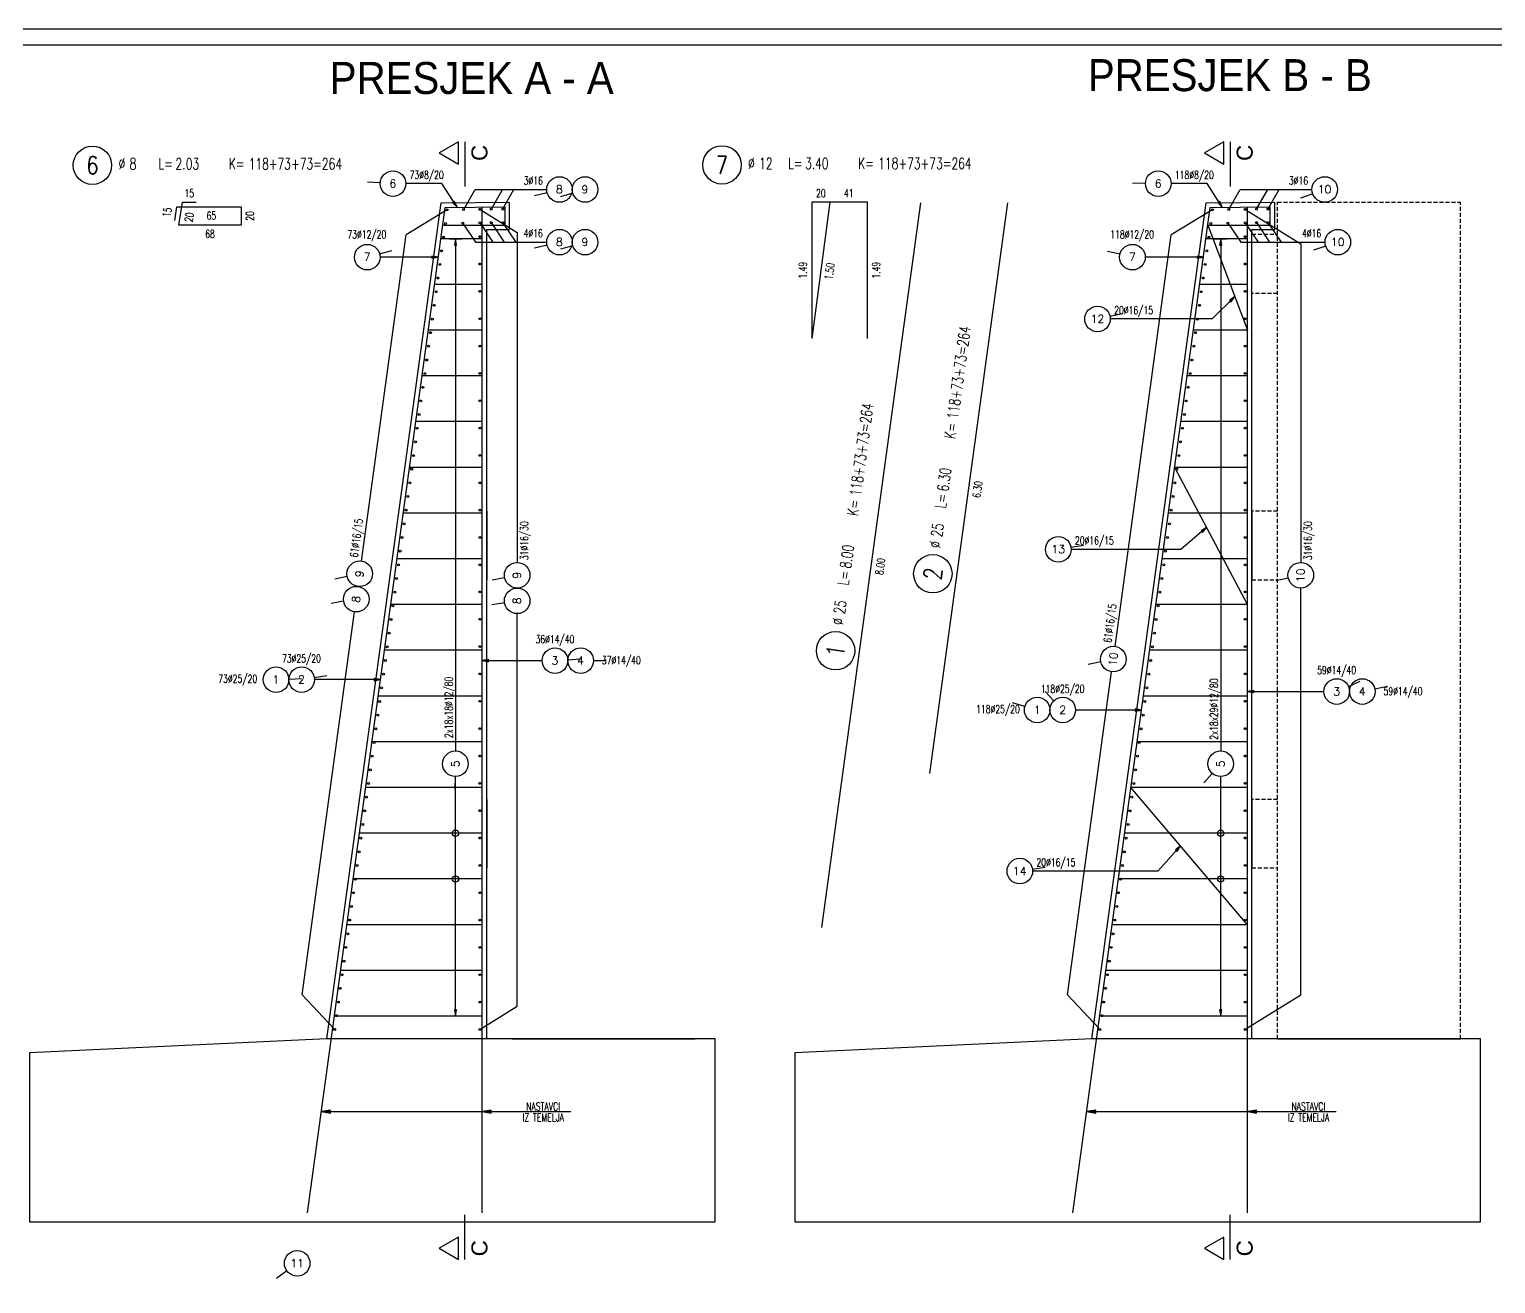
# Model space of a CAD drawing. Extents: x 4565 to 11832, y 737 to 2860.
# Drawn here: x 9019 to 10623, y 1488 to 2860 of the extents above; entities that cross this region are included whole.
import ezdxf
from ezdxf.enums import TextEntityAlignment as Align

# ---------------------------------------------------------------- set-up
doc = ezdxf.new("R2010")
doc.units = 0
doc.header["$LTSCALE"] = 35
doc.linetypes.add('HIDDEN', pattern=[9.525, 6.35, -3.175])
doc.linetypes.add('HIDDEN2', pattern=[0.1875, 0.125, -0.0625])
for name, color, linetype in [('ARM', 1, 'CONTINUOUS'), ('ARM-I', 6, 'CONTINUOUS'), ('BETON', 7, 'CONTINUOUS'), ('CRTICA', 7, 'CONTINUOUS'), ('KOTE', 4, 'CONTINUOUS'), ('NEVIDLJIVO', 9, 'HIDDEN2'), ('TANKO', 8, 'CONTINUOUS'), ('TEKST', 7, 'CONTINUOUS')]:
    doc.layers.add(name, color=color, linetype=linetype)
doc.styles.add('KOTE', font='romans.shx', dxfattribs={"width": 0.7})
doc.styles.add('NASLOV', font='ARIAL.TTF')
doc.styles.get("Standard").update_dxf_attribs({"font": 'romans.shx', "width": 0.9})

# ---------------------------------------------------------------- blocks, each defined once
blk = doc.blocks.new('STR')
at = {"layer": 'KOTE', "color": 9}
blk.add_lwpolyline([(-1, 0.17), (-1, -0.17), (0, 0)], close=True, dxfattribs=at)
at = {"layer": 'KOTE', "color": 9, "linetype": 'ByBlock'}
blk.add_solid([(-1, 0.17), (-1, -0.17), (0, 0)], dxfattribs=at)
blk = doc.blocks.new('S')
at = {"layer": 'KOTE', "color": 9}
blk.add_line((0, 1), (0, -1), dxfattribs=at)
blk.add_lwpolyline([(-1, 0.17), (-1, -0.17), (0, 0)], close=True, dxfattribs=at)
at = {"layer": 'KOTE', "color": 9, "linetype": 'ByBlock'}
blk.add_solid([(-1, 0.17), (-1, -0.17), (0, 0)], dxfattribs=at)
blk = doc.blocks.new('POZ')
at = {"layer": 'ARM-I'}
blk.add_circle((0, 0), 0.6, dxfattribs=at)
at = {"layer": 'ARM', "width": 0.7}
for s, p in [('%%c', (0.814, -0.125)), ('L=', (2.064, -0.125)), ('K=', (4.256, -0.125))]:
    blk.add_text(s, height=0.35, dxfattribs=at).set_placement(p)
for tag, p in [('VA', (0.879, 0.435)), ('FI', (1.162, -0.13)), ('DUZ', (2.598, -0.13)), ('KOM', (4.881, -0.13))]:
    blk.add_attdef(tag, p, '', height=0.35, dxfattribs=at)
at = {"layer": 'ARM', "width": 0.7, "flags": 1}
for tag, p in [('TIP', (1.038, -0.896)), ('A', (1.162, -1.411)), ('B', (1.162, -1.918)), ('C', (1.162, -2.426)), ('D', (1.162, -2.934)), ('E', (1.162, -3.441)), ('F', (1.162, -3.949)), ('G', (1.162, -4.457)), ('H', (1.162, -4.964)), ('I', (1.162, -5.472)), ('J', (1.162, -5.98)), ('K', (1.162, -6.487)), ('L', (1.162, -6.995)), ('M', (1.162, -7.503)), ('N', (1.162, -8.011))]:
    blk.add_attdef(tag, p, '', height=0.35, dxfattribs=at)
at = {"layer": 'ARM-I', "width": 0.8}
blk.add_attdef('POZ', text='', height=0.55, dxfattribs=at).set_placement((0, 0), align=Align.MIDDLE)
blk = doc.blocks.new('P')
at = {"layer": 'KOTE'}
blk.add_circle((0, 0), 0.4, dxfattribs=at)
blk.add_attdef('P', text='', height=0.25, dxfattribs=at).set_placement((-0.004, 0.004), align=Align.MIDDLE)

msp = doc.modelspace()

# ---------------------------------------------------------------- linework, layer by layer
at = {"layer": 'ARM'}
for p, q in [((9323.2, 1565.9), (9473.5, 2665.4)), ((9473.5, 2665.4), (9539.1, 2666)), ((9514.1, 1565.9), (9514.1, 2665.8)), ((9539.1, 2646.1), (9539.1, 2666)), ((10160.1, 1565.9), (10310.4, 2665.4)), ((10310.4, 2665.4), (10376, 2666)), ((10351, 1565.9), (10351, 2665.8)), ((10376, 2646.1), (10376, 2666)), ((9470.8, 2646.1), (9539.1, 2646.1)), ((10307.8, 2646.1), (10376, 2646.1)), ((10307.8, 2646.1), (10351, 2531.1)), ((9514.1, 2631.1), (9468.8, 2631.1)), ((10351, 2631.1), (10305.7, 2631.1)), ((9514.1, 2581.1), (9461.9, 2581.1)), ((10351, 2581.1), (10298.9, 2581.1)), ((9514.1, 2531.1), (9455.1, 2531.1)), ((10351, 2531.1), (10292, 2531.1)), ((9514.1, 2481.1), (9448.3, 2481.1)), ((10351, 2481.1), (10285.2, 2481.1)), ((9514.1, 2431.1), (9441.4, 2431.1)), ((10351, 2431.1), (10278.4, 2431.1)), ((9514.1, 2381.1), (9434.6, 2381.1)), ((10351, 2381.1), (10271.5, 2381.1)), ((10351, 2231), (10271.5, 2381.1)), ((9514.1, 2331), (9427.8, 2331)), ((10351, 2331), (10264.7, 2331)), ((9514.1, 2281), (9420.9, 2281)), ((10351, 2281), (10257.9, 2281)), ((9514.1, 2231), (9414.1, 2231)), ((10351, 2231), (10251, 2231)), ((9514.1, 2181), (9407.3, 2181)), ((10351, 2181), (10244.2, 2181)), ((9514.1, 2131), (9400.4, 2131)), ((10351, 2131), (10237.4, 2131)), ((9514.1, 2081), (9393.6, 2081)), ((10351, 2081), (10230.5, 2081)), ((9514.1, 2031), (9386.7, 2031)), ((10351, 2031), (10223.7, 2031)), ((10351, 1880.9), (10223.7, 2031)), ((9514.1, 1980.9), (9379.9, 1980.9)), ((10351, 1980.9), (10216.8, 1980.9)), ((9514.1, 1930.9), (9373.1, 1930.9)), ((10351, 1930.9), (10210, 1930.9)), ((9514.1, 1880.9), (9366.2, 1880.9)), ((10351, 1880.9), (10203.2, 1880.9)), ((9514.1, 1830.9), (9359.4, 1830.9)), ((10351, 1830.9), (10196.3, 1830.9)), ((9514.1, 1780.9), (9352.6, 1780.9)), ((10351, 1780.9), (10189.5, 1780.9))]:
    msp.add_line(p, q, dxfattribs=at)
at = {"layer": 'ARM-I'}
for points in [[(9178.1, 2651.2), (9180.3, 2666), (9250.5, 2666), (9250.5, 2646), (9182.5, 2646), (9186.3, 2671.2), (9201.3, 2671.2)], [(9935.5, 2522.2), (9935.5, 2671.2), (9894.5, 2671.2), (9874.5, 2522.2)], [(9885.7, 1877.7), (9994, 2670.3)], [(10003.6, 2046.1), (10088.9, 2670.3)]]:
    msp.add_lwpolyline(points, dxfattribs=at)
at = {"layer": 'BETON'}
for p, q in [((9344.1, 1755.9), (9469.1, 2670.3)), ((9469.1, 2670.3), (9544.1, 2671.1)), ((9544.1, 2641.1), (9544.1, 2671.1)), ((10181, 1755.9), (10306, 2670.3)), ((10306, 2670.3), (10381, 2671.1)), ((10381, 2641.1), (10381, 2671.1)), ((9519.1, 1755.9), (9519.1, 2641.1)), ((9519.1, 2641.1), (9544.1, 2641.1)), ((10356, 1755.9), (10356, 2641.1)), ((10356, 2641.1), (10381, 2641.1)), ((9519.1, 2333), (9519.1, 2258)), ((9519.1, 2333), (9519.1, 2258)), ((10356, 2333), (10356, 2258)), ((10356, 2333), (10356, 2258)), ((9519.1, 2018), (9519.1, 1943)), ((9519.1, 2018), (9519.1, 1943)), ((10356, 2018), (10356, 1943)), ((10356, 2018), (10356, 1943)), ((9344.1, 1755.9), (9019.1, 1740.9)), ((9519.1, 1755.9), (9344.1, 1755.9)), ((9769.1, 1755.9), (9519.1, 1755.9)), ((9547.1, 1755.9), (9747.1, 1755.9)), ((9769.1, 1555.9), (9769.1, 1755.9)), ((10181, 1755.9), (9856, 1740.9)), ((10356, 1755.9), (10181, 1755.9)), ((10606, 1755.9), (10356, 1755.9)), ((10384, 1755.9), (10584, 1755.9)), ((10606, 1555.9), (10606, 1755.9)), ((9019.1, 1740.9), (9019.1, 1555.9)), ((9856, 1740.9), (9856, 1555.9)), ((9019.1, 1555.9), (9769.1, 1555.9)), ((9856, 1555.9), (10606, 1555.9))]:
    msp.add_line(p, q, dxfattribs=at)
for points in [[(4565.1, 737.2), (11030.3, 737.2), (11030.3, 2860.2), (4565.1, 2860.2)], [(4652.6, 754.7), (11012.8, 754.7), (11012.8, 2842.7), (4652.6, 2842.7)]]:
    msp.add_lwpolyline(points, close=True, dxfattribs=at)
at = {"layer": 'CRTICA'}
for p, q in [((9402.6, 2692.2), (9388.6, 2693.1)), ((9585.1, 2681.5), (9571.5, 2678)), ((9613.3, 2681), (9599.9, 2676.9)), ((10239.5, 2691.6), (10225.5, 2691.9)), ((10422.4, 2680.3), (10409.2, 2675.6)), ((9401.9, 2614.5), (9415.5, 2618.1)), ((9585.1, 2624.1), (9571.5, 2620.7)), ((9613.2, 2623.5), (9599.8, 2619.7)), ((10211.7, 2614.1), (10198, 2617.2)), ((10436.6, 2622.9), (10423.3, 2618.5)), ((10200.8, 2546.4), (10214.4, 2549.5)), ((10158, 2293.7), (10171.9, 2295.9)), ((9366.5, 2261.8), (9352.8, 2258.9)), ((9538.6, 2260.4), (9524.9, 2257.6)), ((10395.7, 2260), (10382.1, 2256.8)), ((9362.6, 2234.6), (9348.8, 2232.2)), ((9538.5, 2232.9), (9524.7, 2230.6)), ((9607.7, 2170.7), (9621.7, 2171.8)), ((9635.8, 2169.7), (9649.8, 2169.7)), ((10190.7, 2168.4), (10177, 2165.5)), ((9302.7, 2149.6), (9316.7, 2150.3)), ((9330.5, 2151.2), (9344.3, 2153.5)), ((10139.4, 2125.8), (10129.8, 2135.9)), ((10461.5, 2141.5), (10474.4, 2147.1)), ((10490.4, 2138.7), (10504.1, 2141.6)), ((10107.7, 2119.6), (10094.2, 2123.6)), ((9484.5, 2043), (9484.1, 2029)), ((10312.6, 2046.4), (10303.4, 2035.9)), ((10115.9, 1941.7), (10129.8, 1943.9)), ((9300.4, 1502.3), (9289.1, 1494.1))]:
    msp.add_line(p, q, dxfattribs=at)
at = {"layer": 'KOTE'}
for centre, radius in [((9476, 2662.9), 1.05), ((9493.8, 2663.1), 1.05), ((9511.6, 2663.3), 1.05), ((9524.1, 2663.4), 1.05), ((9536.6, 2663.5), 1.05), ((10312.9, 2662.9), 1.05), ((10330.7, 2663.1), 1.05), ((10348.5, 2663.3), 1.05), ((10361, 2663.4), 1.05), ((10373.5, 2663.5), 1.05), ((9473.9, 2647.9), 1.05), ((9492.8, 2648.3), 1.05), ((9511.6, 2648.6), 1.05), ((9524.1, 2648.7), 1.05), ((9536.6, 2648.7), 1.05), ((10310.9, 2647.9), 1.05), ((10329.7, 2648.3), 1.05), ((10348.5, 2648.6), 1.05), ((10361, 2648.7), 1.05), ((10373.5, 2648.7), 1.05), ((9471.9, 2633), 1.05), ((9511.6, 2633.4), 1.05), ((10308.8, 2633), 1.05), ((10348.5, 2633.4), 1.05), ((9469.8, 2618), 1.05), ((10306.8, 2618), 1.05), ((9467.8, 2603.1), 1.05), ((9511.6, 2603.5), 1.05), ((10304.7, 2603.1), 1.05), ((10348.5, 2603.5), 1.05), ((9465.7, 2588.2), 1.05), ((10302.7, 2588.2), 1.05), ((9463.7, 2573.2), 1.05), ((9511.6, 2573.6), 1.05), ((10300.6, 2573.2), 1.05), ((10348.5, 2573.6), 1.05), ((9461.6, 2558.3), 1.05), ((10298.5, 2558.3), 1.05), ((9459.6, 2543.3), 1.05), ((9511.6, 2543.7), 1.05), ((10296.5, 2543.3), 1.05), ((10348.5, 2543.7), 1.05), ((9457.5, 2528.4), 1.05), ((10294.4, 2528.4), 1.05), ((9455.4, 2513.5), 1.05), ((9511.6, 2513.8), 1.05), ((10292.4, 2513.5), 1.05), ((10348.5, 2513.8), 1.05), ((9453.4, 2498.5), 1.05), ((10290.3, 2498.5), 1.05), ((9449.3, 2468.6), 1.05), ((9451.3, 2483.6), 1.05), ((9511.6, 2483.9), 1.05), ((10286.2, 2468.6), 1.05), ((10288.3, 2483.6), 1.05), ((10348.5, 2483.9), 1.05), ((9447.2, 2453.7), 1.05), ((9511.6, 2454), 1.05), ((10284.2, 2453.7), 1.05), ((10348.5, 2454), 1.05), ((9445.2, 2438.8), 1.05), ((10282.1, 2438.8), 1.05), ((9443.1, 2423.8), 1.05), ((9511.6, 2424.1), 1.05), ((10280.1, 2423.8), 1.05), ((10348.5, 2424.1), 1.05), ((9441.1, 2408.9), 1.05), ((10278, 2408.9), 1.05), ((9439, 2393.9), 1.05), ((9511.6, 2394.2), 1.05), ((10276, 2393.9), 1.05), ((10348.5, 2394.2), 1.05), ((9437, 2379), 1.05), ((10273.9, 2379), 1.05), ((9434.9, 2364.1), 1.05), ((9511.6, 2364.3), 1.05), ((10271.8, 2364.1), 1.05), ((10348.5, 2364.3), 1.05), ((9432.9, 2349.1), 1.05), ((10269.8, 2349.1), 1.05), ((9430.8, 2334.2), 1.05), ((9511.6, 2334.4), 1.05), ((10267.7, 2334.2), 1.05), ((10348.5, 2334.4), 1.05), ((9428.7, 2319.2), 1.05), ((10265.7, 2319.2), 1.05), ((9426.7, 2304.3), 1.05), ((9511.6, 2304.5), 1.05), ((10263.6, 2304.3), 1.05), ((10348.5, 2304.5), 1.05), ((9424.6, 2289.4), 1.05), ((10261.6, 2289.4), 1.05), ((9422.6, 2274.4), 1.05), ((9511.6, 2274.6), 1.05), ((10259.5, 2274.4), 1.05), ((10348.5, 2274.6), 1.05), ((9418.5, 2244.5), 1.05), ((9420.5, 2259.5), 1.05), ((9511.6, 2244.8), 1.05), ((10255.4, 2244.5), 1.05), ((10257.5, 2259.5), 1.05), ((10348.5, 2244.8), 1.05), ((9416.4, 2229.6), 1.05), ((10253.4, 2229.6), 1.05), ((9414.4, 2214.7), 1.05), ((9511.6, 2214.9), 1.05), ((10251.3, 2214.7), 1.05), ((10348.5, 2214.9), 1.05), ((9412.3, 2199.7), 1.05), ((10249.3, 2199.7), 1.05), ((9410.3, 2184.8), 1.05), ((9511.6, 2185), 1.05), ((10247.2, 2184.8), 1.05), ((10348.5, 2185), 1.05), ((9408.2, 2169.8), 1.05), ((10245.2, 2169.8), 1.05), ((9406.2, 2154.9), 1.05), ((9511.6, 2155.1), 1.05), ((10243.1, 2154.9), 1.05), ((10348.5, 2155.1), 1.05), ((9404.1, 2140), 1.05), ((10241, 2140), 1.05), ((9402, 2125), 1.05), ((9511.6, 2125.2), 1.05), ((10239, 2125), 1.05), ((10348.5, 2125.2), 1.05), ((9400, 2110.1), 1.05), ((10236.9, 2110.1), 1.05), ((9397.9, 2095.1), 1.05), ((9511.6, 2095.3), 1.05), ((10234.9, 2095.1), 1.05), ((10348.5, 2095.3), 1.05), ((9395.9, 2080.2), 1.05), ((10232.8, 2080.2), 1.05), ((9393.8, 2065.3), 1.05), ((9511.6, 2065.4), 1.05), ((10230.8, 2065.3), 1.05), ((10348.5, 2065.4), 1.05), ((9391.8, 2050.3), 1.05), ((10228.7, 2050.3), 1.05), ((9387.7, 2020.4), 1.05), ((9389.7, 2035.4), 1.05), ((9511.6, 2035.5), 1.05), ((10224.6, 2020.4), 1.05), ((10226.7, 2035.4), 1.05), ((10348.5, 2035.5), 1.05), ((9385.6, 2005.5), 1.05), ((9511.6, 2005.6), 1.05), ((10222.6, 2005.5), 1.05), ((10348.5, 2005.6), 1.05), ((9383.6, 1990.6), 1.05), ((10220.5, 1990.6), 1.05), ((9381.5, 1975.6), 1.05), ((9484.9, 1980.9), 3.5), ((9511.6, 1975.7), 1.05), ((10218.5, 1975.6), 1.05), ((10321.8, 1980.9), 3.5), ((10348.5, 1975.7), 1.05), ((9379.5, 1960.7), 1.05), ((10216.4, 1960.7), 1.05), ((9377.4, 1945.7), 1.05), ((9511.6, 1945.8), 1.05), ((10214.3, 1945.7), 1.05), ((10348.5, 1945.8), 1.05), ((9375.4, 1930.8), 1.05), ((9484.9, 1930.9), 3.5), ((10212.3, 1930.8), 1.05), ((10321.8, 1930.9), 3.5), ((9373.3, 1915.9), 1.05), ((9511.6, 1915.9), 1.05), ((10210.2, 1915.9), 1.05), ((10348.5, 1915.9), 1.05), ((9371.2, 1900.9), 1.05), ((10208.2, 1900.9), 1.05), ((9369.2, 1886), 1.05), ((9511.6, 1886), 1.05), ((10206.1, 1886), 1.05), ((10348.5, 1886), 1.05), ((9367.1, 1871), 1.05), ((10204.1, 1871), 1.05), ((9365.1, 1856.1), 1.05), ((9511.6, 1856.1), 1.05), ((10202, 1856.1), 1.05), ((10348.5, 1856.1), 1.05), ((9363, 1841.1), 1.05), ((10200, 1841.1), 1.05), ((9358.9, 1811.3), 1.05), ((9361, 1826.2), 1.05), ((9511.6, 1826.2), 1.05), ((10195.9, 1811.3), 1.05), ((10197.9, 1826.2), 1.05), ((10348.5, 1826.2), 1.05), ((9356.9, 1796.3), 1.05), ((9511.6, 1796.3), 1.05), ((10193.8, 1796.3), 1.05), ((10348.5, 1796.3), 1.05), ((9354.8, 1781.4), 1.05), ((10191.8, 1781.4), 1.05), ((9352.8, 1766.4), 1.05), ((9511.6, 1766.4), 1.05), ((10189.7, 1766.4), 1.05), ((10348.5, 1766.4), 1.05)]:
    msp.add_circle(centre, radius, dxfattribs=at)
at = {"layer": 'NEVIDLJIVO'}
for p, q in [((10384, 1755.9), (10384, 2671.1)), ((10384, 2671.1), (10584, 2671.1)), ((10584, 1755.9), (10584, 2671.1)), ((10356, 2636.1), (10384, 2636.1)), ((10384, 2571.1), (10356, 2571.1)), ((10384, 2333), (10356, 2333)), ((10356, 2258), (10384, 2258)), ((10384, 2018), (10356, 2018)), ((10356, 1943), (10384, 1943))]:
    msp.add_line(p, q, dxfattribs=at)
at = {"layer": 'TANKO'}
for p, q in [((9470.1, 2691.4), (9430.6, 2691.4)), ((9486.6, 2665.5), (9470.1, 2691.4)), ((9494.3, 2664), (9506.3, 2685)), ((9506.3, 2685), (9584.7, 2685)), ((9524.6, 2664.3), (9536.4, 2685)), ((9537.1, 2664.4), (9548.8, 2685)), ((10307, 2691.4), (10267.5, 2691.4)), ((10323.5, 2665.5), (10307, 2691.4)), ((10331.2, 2664), (10343.2, 2685)), ((10343.2, 2685), (10421.6, 2685)), ((10361.5, 2664.3), (10373.3, 2685)), ((10374, 2664.4), (10385.8, 2685)), ((9475, 2662.3), (9430.9, 2635.5)), ((9512.5, 2662.7), (9552.4, 2638)), ((10312, 2662.3), (10267.8, 2635.5)), ((10349.4, 2662.7), (10409.4, 2625.5)), ((9493.3, 2647.4), (9506.7, 2627.4)), ((9512.2, 2647.7), (9525.8, 2627.4)), ((9524.7, 2647.8), (9538.3, 2627.4)), ((9537.2, 2647.9), (9550.9, 2627.4)), ((10330.3, 2647.4), (10343.7, 2627.4)), ((10349.1, 2647.7), (10362.7, 2627.4)), ((10361.6, 2647.8), (10375.3, 2627.4)), ((10374.1, 2647.9), (10387.8, 2627.4)), ((9382.1, 2278.6), (9430.9, 2635.5)), ((9484.9, 2631.1), (9484.9, 2070.9)), ((9552.4, 2638), (9552.4, 2277.1)), ((10206.3, 2185.3), (10267.8, 2635.5)), ((10321.8, 2631.1), (10321.8, 2070.9)), ((9506.7, 2627.4), (9584.6, 2627.4)), ((10343.7, 2627.4), (10435.9, 2627.4)), ((10409.4, 2625.5), (10409.4, 2277.1)), ((9466, 2611), (9402.4, 2611)), ((10303, 2611), (10239.3, 2611)), ((10337.2, 2567.8), (10312.6, 2543.4)), ((10312.6, 2543.4), (10201.1, 2543.4)), ((10306.4, 2315.3), (10278.1, 2291.4)), ((10278.1, 2291.4), (10158.2, 2291.4)), ((10409.4, 1804.2), (10409.4, 2249.1)), ((9317.3, 1804.3), (9374.5, 2223.1)), ((9552.4, 1791.7), (9552.4, 2221.1)), ((9514.1, 2169.7), (9579.8, 2169.7)), ((10154.2, 1804.3), (10202.5, 2157.6)), ((9402.9, 2148.9), (9330.7, 2148.9)), ((10351, 2135.9), (10434.7, 2135.9)), ((10235.3, 2115.7), (10163.1, 2115.7)), ((9484.9, 1780.9), (9484.9, 2042.9)), ((10321.8, 1780.9), (10321.8, 2042.9)), ((10277.9, 1967), (10252.9, 1939.5)), ((10252.9, 1939.5), (10116.1, 1939.5)), ((9352, 1767.2), (9317.3, 1804.3)), ((10189, 1767.2), (10154.2, 1804.3)), ((10349.4, 1767), (10409.4, 1804.2)), ((9512.5, 1767), (9552.4, 1791.7)), ((9338.3, 1676.4), (9611.1, 1676.4)), ((10175.2, 1676.4), (10448, 1676.4))]:
    msp.add_line(p, q, dxfattribs=at)
msp.add_lwpolyline([(9894.5, 2671.2), (9874.5, 2671.2), (9874.5, 2522.2)], dxfattribs=at)
at = {"layer": 'TEKST', "linetype": 'HIDDEN'}
for p, q in [((9495.3, 2737.3), (9495.3, 2688.3)), ((10332.3, 2737.3), (10332.3, 2688.3)), ((9495.3, 1514.7), (9495.3, 1563.7)), ((10332.3, 1514.7), (10332.3, 1563.7))]:
    msp.add_line(p, q, dxfattribs=at)
at = {"layer": 'TEKST'}
for points in [[(9488.3, 2712.8), (9488.3, 2737.3), (9467.1, 2725)], [(10325.3, 2712.8), (10325.3, 2737.3), (10304.1, 2725)], [(9488.3, 1514.7), (9488.3, 1539.2), (9467.1, 1527)], [(10325.3, 1514.7), (10325.3, 1539.2), (10304.1, 1527)]]:
    msp.add_lwpolyline(points, close=True, dxfattribs=at)

# ---------------------------------------------------------------- block references
at = {"layer": 'KOTE', "xscale": 35, "yscale": 35, "zscale": 35}
for p, values in [((9087.9, 2711.5), {'POZ': '6', 'FI': '8', 'DUZ': '2.03', 'KOM': '118+73+73=264'}), ((9776.4, 2711.9), {'POZ': '7', 'FI': '12', 'DUZ': '3.40', 'KOM': '118+73+73=264'})]:
    msp.add_blockref('POZ', p, dxfattribs=at).add_auto_attribs(values)
at = {"layer": 'KOTE'}
ref = msp.add_blockref('P', (9416.6, 2691.4), dxfattribs=dict(at, xscale=35, yscale=35, zscale=35))
ref.add_attrib('P', '6', dxfattribs={"height": 8.75}).set_placement((9416.4, 2691.5), align=Align.MIDDLE)
ref = msp.add_blockref('P', (9598.7, 2685), dxfattribs=dict(at, xscale=35, yscale=35, zscale=35))
ref.add_attrib('P', '8', dxfattribs={"height": 8.75}).set_placement((9598.5, 2685.2), align=Align.MIDDLE)
ref = msp.add_blockref('P', (9626.7, 2685), dxfattribs=dict(at, xscale=35, yscale=35, zscale=35))
ref.add_attrib('P', '9', dxfattribs={"height": 8.75}).set_placement((9626.5, 2685.2), align=Align.MIDDLE)
ref = msp.add_blockref('P', (10253.5, 2691.4), dxfattribs=dict(at, xscale=35, yscale=35, zscale=35))
ref.add_attrib('P', '6', dxfattribs={"height": 8.75}).set_placement((10253.4, 2691.5), align=Align.MIDDLE)
ref = msp.add_blockref('P', (10435.6, 2685), dxfattribs=dict(at, xscale=35, yscale=35, zscale=35))
ref.add_attrib('P', '10', dxfattribs={"height": 8.75}).set_placement((10435.4, 2685.2), align=Align.MIDDLE)
for name, p, xscale, yscale, zscale, rotation in [('S', (9484.9, 2631.1), 7, 7, 7, 90), ('S', (10321.8, 2631.1), 7, 7, 7, 90), ('STR', (9514.1, 2169.7), 7, 7, 7, 180), ('STR', (10351, 2135.9), 7, 7, 7, 180), ('S', (9484.9, 1780.9), 7, 7, 7, 270), ('S', (10321.8, 1780.9), 7, 7, 7, 270), ('STR', (9338.3, 1676.4), 10, 10, 10, 180), ('STR', (9514.1, 1676.4), 10, 10, 10, 180), ('STR', (10175.2, 1676.4), 10, 10, 10, 180), ('STR', (10351, 1676.4), 10, 10, 10, 180)]:
    msp.add_blockref(name, p, dxfattribs=dict(at, xscale=xscale, yscale=yscale, zscale=zscale, rotation=rotation))
ref = msp.add_blockref('P', (9598.7, 2627.4), dxfattribs=dict(at, xscale=35, yscale=35, zscale=35))
ref.add_attrib('P', '8', dxfattribs={"height": 8.75}).set_placement((9598.5, 2627.6), align=Align.MIDDLE)
ref = msp.add_blockref('P', (9626.7, 2627.4), dxfattribs=dict(at, xscale=35, yscale=35, zscale=35))
ref.add_attrib('P', '9', dxfattribs={"height": 8.75}).set_placement((9626.5, 2627.6), align=Align.MIDDLE)
ref = msp.add_blockref('P', (10449.9, 2627.4), dxfattribs=dict(at, xscale=35, yscale=35, zscale=35))
ref.add_attrib('P', '10', dxfattribs={"height": 8.75}).set_placement((10449.7, 2627.6), align=Align.MIDDLE)
ref = msp.add_blockref('P', (9388.4, 2611), dxfattribs=dict(at, xscale=35, yscale=35, zscale=35))
ref.add_attrib('P', '7', dxfattribs={"height": 8.75}).set_placement((9388.3, 2611.2), align=Align.MIDDLE)
ref = msp.add_blockref('P', (10225.3, 2611), dxfattribs=dict(at, xscale=35, yscale=35, zscale=35))
ref.add_attrib('P', '7', dxfattribs={"height": 8.75}).set_placement((10225.2, 2611.2), align=Align.MIDDLE)
at = {"layer": 'KOTE', "xscale": 7, "yscale": 7, "zscale": 7}
for p in [(9466, 2611), (10303, 2611), (9402.9, 2148.9), (10235.3, 2115.7)]:
    msp.add_blockref('STR', p, dxfattribs=at)
at = {"layer": 'KOTE'}
ref = msp.add_blockref('P', (10187.1, 2543.4), dxfattribs=dict(at, xscale=35, yscale=35, zscale=35))
ref.add_attrib('P', '12', dxfattribs={"height": 8.75}).set_placement((10187, 2543.5), align=Align.MIDDLE)
at = {"layer": 'KOTE', "xscale": 35, "yscale": 35, "zscale": 35}
for p, rotation, values in [((10007, 2264.7), 82.21622390240968, {'POZ': '2', 'FI': '25', 'DUZ': '6.30', 'KOM': '118+73+73=264'}), ((9900.6, 2180.5), 82.21622390240867, {'POZ': '1', 'FI': '25', 'DUZ': '8.00', 'KOM': '118+73+73=264'})]:
    msp.add_blockref('POZ', p, dxfattribs=dict(at, rotation=rotation)).add_auto_attribs(values)
at = {"layer": 'KOTE'}
ref = msp.add_blockref('P', (10144.2, 2291.4), dxfattribs=dict(at, xscale=35, yscale=35, zscale=35))
ref.add_attrib('P', '13', dxfattribs={"height": 8.75}).set_placement((10144.1, 2291.6), align=Align.MIDDLE)
ref = msp.add_blockref('P', (9380.2, 2264.7), dxfattribs=dict(at, xscale=35, yscale=35, zscale=35, rotation=82.21622390241136))
ref.add_attrib('P', '9', dxfattribs={"height": 8.75, "rotation": 82.2162}).set_placement((9380, 2264.6), align=Align.MIDDLE)
ref = msp.add_blockref('P', (9552.4, 2263.1), dxfattribs=dict(at, xscale=35, yscale=35, zscale=35, rotation=90))
ref.add_attrib('P', '9', dxfattribs={"height": 8.75, "rotation": 90}).set_placement((9552.2, 2263), align=Align.MIDDLE)
ref = msp.add_blockref('P', (10409.4, 2263.1), dxfattribs=dict(at, xscale=35, yscale=35, zscale=35, rotation=90))
ref.add_attrib('P', '10', dxfattribs={"height": 8.75, "rotation": 90}).set_placement((10409.2, 2263), align=Align.MIDDLE)
ref = msp.add_blockref('P', (9376.4, 2236.9), dxfattribs=dict(at, xscale=35, yscale=35, zscale=35, rotation=82.21622390241136))
ref.add_attrib('P', '8', dxfattribs={"height": 8.75, "rotation": 82.2162}).set_placement((9376.2, 2236.8), align=Align.MIDDLE)
ref = msp.add_blockref('P', (9552.4, 2235.1), dxfattribs=dict(at, xscale=35, yscale=35, zscale=35, rotation=90))
ref.add_attrib('P', '8', dxfattribs={"height": 8.75, "rotation": 90}).set_placement((9552.2, 2235), align=Align.MIDDLE)
ref = msp.add_blockref('P', (9593.8, 2169.7), dxfattribs=dict(at, xscale=35, yscale=35, zscale=35))
ref.add_attrib('P', '3', dxfattribs={"height": 8.75}).set_placement((9593.7, 2169.8), align=Align.MIDDLE)
ref = msp.add_blockref('P', (9621.8, 2169.7), dxfattribs=dict(at, xscale=35, yscale=35, zscale=35))
ref.add_attrib('P', '4', dxfattribs={"height": 8.75}).set_placement((9621.7, 2169.8), align=Align.MIDDLE)
ref = msp.add_blockref('P', (10204.4, 2171.4), dxfattribs=dict(at, xscale=35, yscale=35, zscale=35, rotation=82.21622390241004))
ref.add_attrib('P', '10', dxfattribs={"height": 8.75, "rotation": 82.2162}).set_placement((10204.2, 2171.3), align=Align.MIDDLE)
ref = msp.add_blockref('P', (9288.7, 2148.9), dxfattribs=dict(at, xscale=35, yscale=35, zscale=35))
ref.add_attrib('P', '1', dxfattribs={"height": 8.75}).set_placement((9288.6, 2149), align=Align.MIDDLE)
ref = msp.add_blockref('P', (9316.7, 2148.9), dxfattribs=dict(at, xscale=35, yscale=35, zscale=35))
ref.add_attrib('P', '2', dxfattribs={"height": 8.75}).set_placement((9316.6, 2149), align=Align.MIDDLE)
ref = msp.add_blockref('P', (10448.7, 2135.9), dxfattribs=dict(at, xscale=35, yscale=35, zscale=35))
ref.add_attrib('P', '3', dxfattribs={"height": 8.75}).set_placement((10448.6, 2136), align=Align.MIDDLE)
ref = msp.add_blockref('P', (10476.7, 2135.9), dxfattribs=dict(at, xscale=35, yscale=35, zscale=35))
ref.add_attrib('P', '4', dxfattribs={"height": 8.75}).set_placement((10476.6, 2136), align=Align.MIDDLE)
ref = msp.add_blockref('P', (10121.1, 2115.7), dxfattribs=dict(at, xscale=35, yscale=35, zscale=35))
ref.add_attrib('P', '1', dxfattribs={"height": 8.75}).set_placement((10121, 2115.8), align=Align.MIDDLE)
ref = msp.add_blockref('P', (10149.1, 2115.7), dxfattribs=dict(at, xscale=35, yscale=35, zscale=35))
ref.add_attrib('P', '2', dxfattribs={"height": 8.75}).set_placement((10149, 2115.8), align=Align.MIDDLE)
ref = msp.add_blockref('P', (9484.9, 2056.9), dxfattribs=dict(at, xscale=35, yscale=35, zscale=35, rotation=90))
ref.add_attrib('P', '5', dxfattribs={"height": 8.75, "rotation": 90}).set_placement((9484.8, 2056.8), align=Align.MIDDLE)
ref = msp.add_blockref('P', (10321.8, 2056.9), dxfattribs=dict(at, xscale=35, yscale=35, zscale=35, rotation=90))
ref.add_attrib('P', '5', dxfattribs={"height": 8.75, "rotation": 90}).set_placement((10321.7, 2056.8), align=Align.MIDDLE)
ref = msp.add_blockref('P', (10102.1, 1939.5), dxfattribs=dict(at, xscale=35, yscale=35, zscale=35))
ref.add_attrib('P', '14', dxfattribs={"height": 8.75}).set_placement((10102, 1939.6), align=Align.MIDDLE)
at = {"layer": 'TANKO', "xscale": 7, "yscale": 7, "zscale": 7}
for p, rotation in [((9486.6, 2665.5), 302.5352327077275), ((10323.5, 2665.5), 302.5352327077275), ((10337.2, 2567.8), 44.82179064850657), ((10306.4, 2315.3), 40.2585271466575), ((10277.9, 1967), 47.7348823995779)]:
    msp.add_blockref('STR', p, dxfattribs=dict(at, rotation=rotation))
at = {"layer": 'TANKO'}
ref = msp.add_blockref('P', (9311.8, 1510.5), dxfattribs=dict(at, xscale=35, yscale=35, zscale=35))
ref.add_attrib('P', '11', dxfattribs={"layer": 'KOTE', "height": 8.75}).set_placement((9311.7, 1510.6), align=Align.MIDDLE)

# ---------------------------------------------------------------- texts
at = {"layer": 'KOTE', "style": 'KOTE', "width": 0.7}
for s, p in [('73%%c8/20', (9434.8, 2696.6)), ('118%%c8/20', (10271.7, 2696.6)), ('20%%c16/15', (10205.3, 2548.6)), ('20%%c16/15', (10162.4, 2296.7)), ('20%%c16/15', (10120.3, 1944.7))]:
    msp.add_text(s, height=8.75, dxfattribs=at).set_placement(p)
for s, p in [('3%%c16', (9580.5, 2690.3)), ('3%%c16', (10417.4, 2690.3)), ('4%%c16', (9580.4, 2632.7)), ('4%%c16', (10431.7, 2632.7))]:
    msp.add_text(s, height=8.75, dxfattribs=at).set_placement(p, align=Align.RIGHT)
for s, p in [('15', (9193.8, 2680.9)), ('20', (9884.5, 2680.9)), ('41', (9915, 2680.9)), ('65', (9218, 2656.4)), ('68', (9216.5, 2636.4)), ('73%%C12/20', (9388, 2635.2)), ('118%%C12/20', (10225, 2635.2)), ('36%%c14/40', (9593.7, 2192.5)), ('73%%c25/20', (9316.5, 2171.4)), ('37%%c14/40', (9666.3, 2169.5)), ('59%%c14/40', (10448.6, 2158.7)), ('73%%c25/20', (9246.8, 2149.3)), ('118%%c25/20', (10148.9, 2138.2)), ('59%%c14/40', (10521.2, 2135.7)), ('118%%c25/20', (10078.2, 2116)), ('NASTAVCI ', (9582.9, 1682.1)), ('NASTAVCI ', (10419.8, 1682.1)), ('IZ TEMELJA', (9580.9, 1670.2)), ('IZ TEMELJA', (10417.8, 1670.2))]:
    msp.add_text(s, height=8.75, dxfattribs=at).set_placement(p, align=Align.MIDDLE)
for s, rotation, p in [('15', 81.4692, (9169.7, 2660.1)), ('20', 81.4692, (9193.6, 2654.6)), ('20', 90, (9260.2, 2656)), ('1.49', 90, (9864.8, 2596.7)), ('1.50', 82.355, (9894, 2595.5)), ('1.49', 90, (9945.1, 2596.7)), ('6.30', 82.2162, (10055.8, 2356.9)), ('8.00', 82.2162, (9949.4, 2272.7))]:
    msp.add_text(s, height=8.75, rotation=rotation, dxfattribs=at).set_placement(p, align=Align.MIDDLE)
for s, rotation, p in [('61%%c16/15', 82.2162, (9378, 2282.2)), ('31%%c16/30', 90, (9564.5, 2279.6)), ('31%%c16/30', 90, (10421.5, 2279.6)), ('61%%c16/15', 82.2162, (10202.2, 2188.9)), ('2x18x18%%c12/80', 90, (9481.9, 2084.9)), ('2x18x29%%c12/80', 90, (10318.8, 2083.1))]:
    msp.add_text(s, height=8.75, rotation=rotation, dxfattribs=at).set_placement(p)
at = {"layer": 'TEKST', "style": 'NASLOV'}
for p in [(9511.1, 2725), (10348, 2725), (9511.1, 1527), (10348, 1527)]:
    msp.add_text('C', height=17.5, rotation=90, dxfattribs=at).set_placement(p, align=Align.MIDDLE)
at = {"layer": 'TEKST', "char_height": 35, "attachment_point": 5}
for s, insert in [('{\\fArial|b0|i0|c238|p34;PRESJEK A - A}', (9502.7, 2806.7)), ('{\\fArial|b0|i0|c238|p34;PRESJEK B - B}', (10331.8, 2809.8))]:
    msp.add_mtext(s, dxfattribs=dict(at, insert=insert))

doc.saveas('drawing.dxf')
